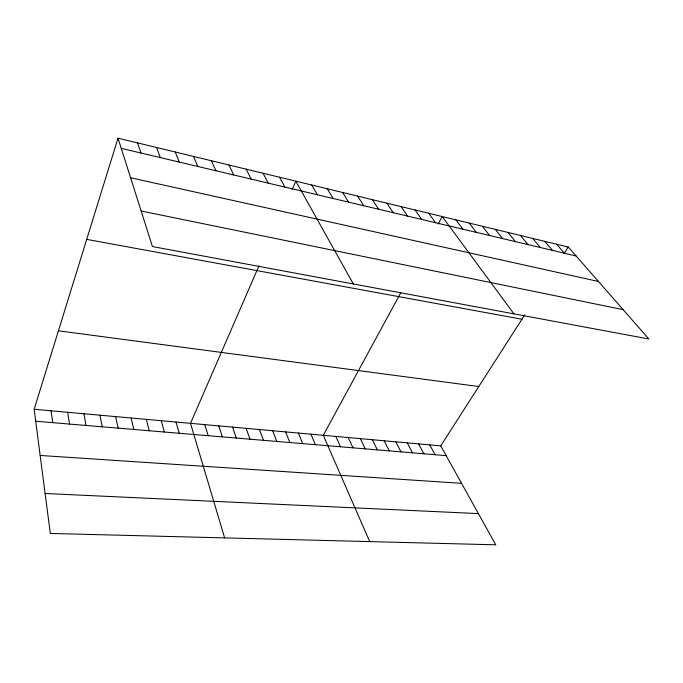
<?xml version="1.0" encoding="UTF-8"?>
<svg xmlns="http://www.w3.org/2000/svg" width="683" height="683" viewBox="0 0 683 683"><rect width="100%" height="100%" fill="white"/><g stroke="black" fill="none" stroke-linecap="round" stroke-linejoin="round"><path stroke-width="1.02" d="M34.15 409.271L440.714 445.862L495.764 544.821L50.311 533.44L34.15 409.271L118.014 138.179L568.273 247.024L648.85 338.99L152.437 246.554L118.014 138.179M258.959 265.883L190.497 423.34L224.63 537.897M292.196 189.456L295.807 181.157L353.333 283.957M400.656 292.981L323.298 435.293L369.716 541.602M438.162 224.007L442.208 216.554L513.932 313.864M440.714 445.862L524.792 314.803M564.243 253.299L568.273 247.024M45.112 493.502L478.399 513.599M40.16 455.459L461.563 483.333M35.704 421.232L446.161 455.646M58.422 330.811L478.783 386.527M86.707 239.374L521.94 319.243M141.142 211.004L623.135 309.647M130.581 177.759L598.47 281.49M121.241 148.356L576.119 255.98M556.619 244.207L564.397 253.205M544.769 241.347L552.462 250.388M532.714 238.427L540.33 247.511M520.455 235.464L527.985 244.591M507.981 232.451L515.417 241.62M495.286 229.386L502.628 238.598M482.369 226.261L489.617 235.515M469.221 223.085L476.367 232.382M455.843 219.849L462.869 229.189M428.745 213.292L435.541 222.718M415.033 209.98L421.71 219.448M401.075 206.608L407.623 216.118M386.86 203.175L393.28 212.72M372.389 199.675L378.664 209.263M357.644 196.106L363.774 205.737M342.618 192.478L348.603 202.151M327.311 188.773L333.133 198.488M311.713 185.008L317.364 194.757M429.744 444.872L435.114 454.716M279.586 177.238L284.888 187.074M418.602 443.865L423.895 453.777M407.307 442.849L412.515 452.82M263.057 173.243L268.163 183.112M395.841 441.816L400.964 451.856M384.205 440.774L389.242 450.874M246.187 169.162L251.096 179.083M372.389 439.707L377.34 449.875M360.393 438.631L365.251 448.859M228.984 165.004L233.688 174.959M348.219 437.53L352.983 447.835M335.857 436.42L340.518 446.784M211.431 160.761L215.913 170.75M193.511 156.433L197.771 166.464M310.927 434.175L315.375 444.684M298.36 433.048L302.706 443.617M175.224 152.01L179.245 162.076M285.605 431.895L289.84 442.541M272.654 430.734L276.769 441.44M156.552 147.494L160.317 157.602M259.497 429.547L263.493 440.33M246.128 428.343L250.004 439.203M137.488 142.892L140.988 153.026M232.553 427.123L236.292 438.051M218.756 425.885L222.368 436.881M204.746 424.621L208.213 435.694M176.018 422.034L179.194 433.261M161.299 420.711L164.321 432.015M146.333 419.362L149.193 430.751M131.119 417.996L133.808 429.462M115.64 416.604L118.159 428.147M99.897 415.187L102.245 426.815M83.889 413.744L86.041 425.458M67.6 412.276L69.564 424.075M51.02 410.782L52.787 422.666"/></g></svg>
